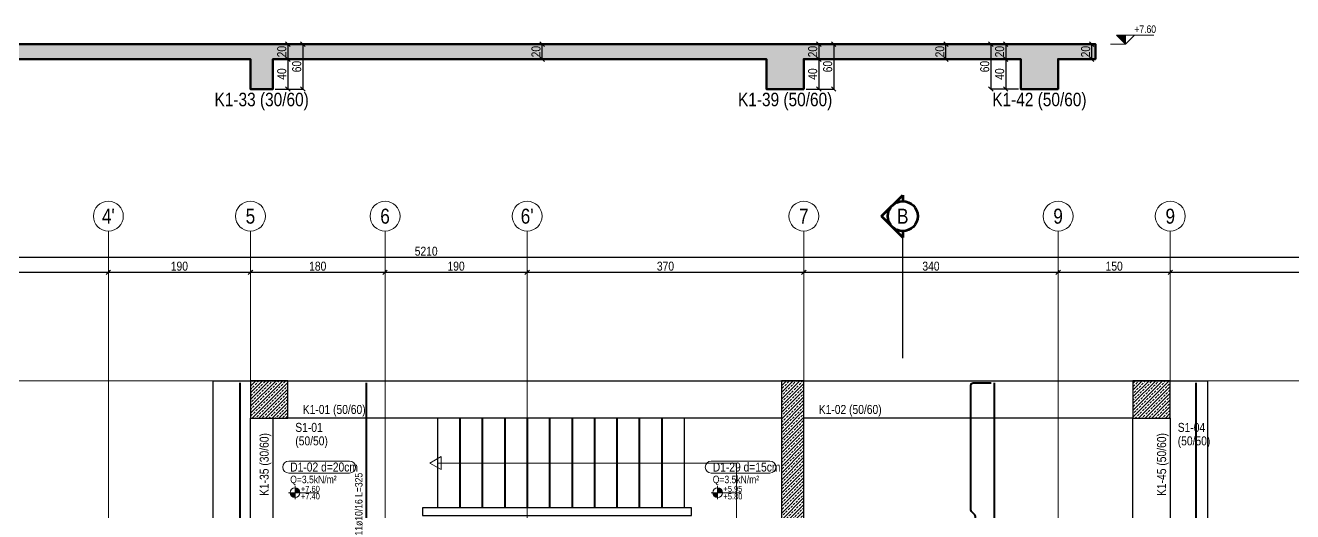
# Model space of a CAD drawing. Header units: millimetres. Extents: x 3025 to 8958, y 626 to 3949.
# Drawn here: x 5569 to 7264, y 3299 to 3949 of the extents above; entities that cross this region are included whole.
import ezdxf
from ezdxf.enums import TextEntityAlignment as Align

# ---------------------------------------------------------------- set-up
doc = ezdxf.new("R2010")
doc.units = ezdxf.units.MM
doc.linetypes.add('DASHED', pattern=[0.75, 0.5, -0.25])
for name, color, linetype, lineweight in [('AKS BALONU (BEYKENT)', 7, 'Continuous', 20), ('AKS CIZGISI (BEYKENT)', 252, 'DASHED', 20), ('AKS OLCU (BEYKENT)', 200, 'Continuous', 20), ('AKS YAZISI (BEYKENT)', 3, 'Continuous', 20), ('DONATI (BEYKENT)', 4, 'Continuous', 40), ('DONATI YAZISI (BEYKENT)', 3, 'Continuous', 20), ('DOSEME ISMI (BEYKENT)', 9, 'Continuous', 20), ('DOSEME PAFTA (BEYKENT)', 3, 'Continuous', 20), ('DOSEME SINIRI (BEYKENT)', 71, 'Continuous', 30), ('KAT SINIRI (BEYKENT)', 41, 'Continuous', 25), ('KESIT (BEYKENT)', 151, 'Continuous', 25), ('KESIT CIZGISI (BEYKENT)', 3, 'Continuous', 50), ('KESIT ISMI (BEYKENT)', 6, 'Continuous', 20), ('KIRIS (BEYKENT)', 2, 'Continuous', 30), ('KIRIS ISMI (BEYKENT)', 40, 'Continuous', 20), ('KOLON (BEYKENT)', 3, 'Continuous', 30), ('KOLON ISMI (BEYKENT)', 91, 'Continuous', 20), ('KOT CIZGISI (BEYKENT)', 7, 'Continuous', 20), ('KOT YAZI (BEYKENT)', 7, 'Continuous', 20), ('MERDIVEN (BEYKENT)', 5, 'Continuous', 20), ('MERDIVEN YAZI (BEYKENT)', 51, 'Continuous', 20), ('OLCU (BEYKENT)', 14, 'Continuous', 20), ('TARAMA (BEYKENT)', 252, 'Continuous', 20), ('YUK YAZISI (BEYKENT)', 140, 'Continuous', 20)]:
    doc.layers.add(name, color=color, linetype=linetype, lineweight=lineweight)
doc.styles.add('DONATI YAZISI (BEYKENT)', font='')
doc.styles.add('YAZI (BEYKENT)', font='')
doc.styles.get('DONATI YAZISI (BEYKENT)').set_extended_font_data('Bahnschrift Light Condensed')
doc.styles.get('YAZI (BEYKENT)').set_extended_font_data('Bahnschrift Light Condensed')
doc.dimstyles.new('AKS_OLCU', dxfattribs={"dimtxt": 12, "dimasz": 3, "dimexe": 0.18, "dimexo": 3, "dimgap": 2, "dimtad": 1, "dimdec": 0, "dimrnd": 0.5, "dimzin": 12, "dimdsep": 46, "dimtxsty": 'YAZI (BEYKENT)', "dimtsz": 3, "dimcen": 0.09, "dimclrt": 7, "dimadec": 0, "dimazin": 0, "dimtfac": 1, "dimtdec": 4, "dimtix": 1, "dimtmove": 0, "dimatfit": 3, "dimfxl": 1, "dimtolj": 1, "dimtzin": 0, "dimarcsym": 0})
doc.dimstyles.new('PLAN_OLCU', dxfattribs={"dimtxt": 12, "dimasz": 3, "dimexe": 0.18, "dimexo": 3, "dimgap": 2, "dimtad": 1, "dimdec": 0, "dimrnd": 0.5, "dimzin": 12, "dimdsep": 46, "dimtxsty": 'YAZI (BEYKENT)', "dimtsz": 3, "dimcen": 0.09, "dimclrt": 7, "dimadec": 0, "dimazin": 0, "dimtfac": 1, "dimtdec": 4, "dimtix": 1, "dimtmove": 0, "dimatfit": 3, "dimfxl": 1, "dimtolj": 1, "dimtzin": 0, "dimarcsym": 0})
pattern_1 = [(45, (-54321.9005, -11778.6644), (-4.49012806, 4.49012806), []), (45, (-54317.4104, -11778.6644), (-4.49012806, 4.49012806), [3.175, -1.5875])]

# ---------------------------------------------------------------- blocks, each defined once
blk = doc.blocks.new('*D108')
at = {"layer": 'Defpoints', "color": 0, "transparency": 16777216}
for p in [(5899.9, 3924.2), (5899.9, 3904.2), (5919.9, 3904.2)]:
    blk.add_point(p, dxfattribs=at)
at = {"layer": 'OLCU (BEYKENT)', "color": 0, "lineweight": -2, "transparency": 16777216}
for p, q in [((5902.9, 3924.2), (5920.1, 3924.2)), ((5922.9, 3921.2), (5916.9, 3927.2)), ((5919.9, 3924.2), (5919.9, 3904.2)), ((5902.9, 3904.2), (5920.1, 3904.2)), ((5922.9, 3901.2), (5916.9, 3907.2))]:
    blk.add_line(p, q, dxfattribs=at)
at = {"layer": 'OLCU (BEYKENT)', "color": 7, "lineweight": 20, "transparency": 16777216, "insert": (5911.8, 3914.2), "char_height": 12, "attachment_point": 5, "rotation": 90, "style": 'YAZI (BEYKENT)'}
blk.add_mtext('\\A1;20', dxfattribs=at)
blk = doc.blocks.new('*D109')
at = {"layer": 'Defpoints', "color": 0, "transparency": 16777216}
for p in [(5899.9, 3904.2), (5899.9, 3864.2), (5919.9, 3864.2)]:
    blk.add_point(p, dxfattribs=at)
at = {"layer": 'OLCU (BEYKENT)', "color": 0, "lineweight": -2, "transparency": 16777216}
for p, q in [((5902.9, 3904.2), (5920.1, 3904.2)), ((5922.9, 3901.2), (5916.9, 3907.2)), ((5919.9, 3904.2), (5919.9, 3864.2)), ((5902.9, 3864.2), (5920.1, 3864.2)), ((5922.9, 3861.2), (5916.9, 3867.2))]:
    blk.add_line(p, q, dxfattribs=at)
at = {"layer": 'OLCU (BEYKENT)', "color": 7, "lineweight": 20, "transparency": 16777216, "insert": (5911.8, 3884.2), "char_height": 12, "attachment_point": 5, "rotation": 90, "style": 'YAZI (BEYKENT)'}
blk.add_mtext('\\A1;40', dxfattribs=at)
blk = doc.blocks.new('*D110')
at = {"layer": 'Defpoints', "color": 0, "transparency": 16777216}
for p in [(5899.9, 3924.2), (5899.9, 3864.2), (5939.9, 3864.2)]:
    blk.add_point(p, dxfattribs=at)
at = {"layer": 'OLCU (BEYKENT)', "color": 0, "lineweight": -2, "transparency": 16777216}
for p, q in [((5902.9, 3924.2), (5940.1, 3924.2)), ((5942.9, 3921.2), (5936.9, 3927.2)), ((5939.9, 3924.2), (5939.9, 3864.2)), ((5902.9, 3864.2), (5940.1, 3864.2)), ((5942.9, 3861.2), (5936.9, 3867.2))]:
    blk.add_line(p, q, dxfattribs=at)
at = {"layer": 'OLCU (BEYKENT)', "color": 7, "lineweight": 20, "transparency": 16777216, "insert": (5931.8, 3894.2), "char_height": 12, "attachment_point": 5, "rotation": 90, "style": 'YAZI (BEYKENT)'}
blk.add_mtext('\\A1;60', dxfattribs=at)
blk = doc.blocks.new('*D111')
at = {"layer": 'Defpoints', "color": 0, "transparency": 16777216}
for p in [(6609.9, 3924.2), (6609.9, 3904.2), (6629.9, 3904.2)]:
    blk.add_point(p, dxfattribs=at)
at = {"layer": 'OLCU (BEYKENT)', "color": 0, "lineweight": -2, "transparency": 16777216}
for p, q in [((6612.9, 3924.2), (6630.1, 3924.2)), ((6632.9, 3921.2), (6626.9, 3927.2)), ((6629.9, 3924.2), (6629.9, 3904.2)), ((6612.9, 3904.2), (6630.1, 3904.2)), ((6632.9, 3901.2), (6626.9, 3907.2))]:
    blk.add_line(p, q, dxfattribs=at)
at = {"layer": 'OLCU (BEYKENT)', "color": 7, "lineweight": 20, "transparency": 16777216, "insert": (6621.8, 3914.2), "char_height": 12, "attachment_point": 5, "rotation": 90, "style": 'YAZI (BEYKENT)'}
blk.add_mtext('\\A1;20', dxfattribs=at)
blk = doc.blocks.new('*D112')
at = {"layer": 'Defpoints', "color": 0, "transparency": 16777216}
for p in [(6609.9, 3904.2), (6609.9, 3864.2), (6629.9, 3864.2)]:
    blk.add_point(p, dxfattribs=at)
at = {"layer": 'OLCU (BEYKENT)', "color": 0, "lineweight": -2, "transparency": 16777216}
for p, q in [((6612.9, 3904.2), (6630.1, 3904.2)), ((6632.9, 3901.2), (6626.9, 3907.2)), ((6629.9, 3904.2), (6629.9, 3864.2)), ((6612.9, 3864.2), (6630.1, 3864.2)), ((6632.9, 3861.2), (6626.9, 3867.2))]:
    blk.add_line(p, q, dxfattribs=at)
at = {"layer": 'OLCU (BEYKENT)', "color": 7, "lineweight": 20, "transparency": 16777216, "insert": (6621.8, 3884.2), "char_height": 12, "attachment_point": 5, "rotation": 90, "style": 'YAZI (BEYKENT)'}
blk.add_mtext('\\A1;40', dxfattribs=at)
blk = doc.blocks.new('*D113')
at = {"layer": 'Defpoints', "color": 0, "transparency": 16777216}
for p in [(6609.9, 3924.2), (6609.9, 3864.2), (6649.9, 3864.2)]:
    blk.add_point(p, dxfattribs=at)
at = {"layer": 'OLCU (BEYKENT)', "color": 0, "lineweight": -2, "transparency": 16777216}
for p, q in [((6612.9, 3924.2), (6650.1, 3924.2)), ((6652.9, 3921.2), (6646.9, 3927.2)), ((6649.9, 3924.2), (6649.9, 3864.2)), ((6612.9, 3864.2), (6650.1, 3864.2)), ((6652.9, 3861.2), (6646.9, 3867.2))]:
    blk.add_line(p, q, dxfattribs=at)
at = {"layer": 'OLCU (BEYKENT)', "color": 7, "lineweight": 20, "transparency": 16777216, "insert": (6641.8, 3894.2), "char_height": 12, "attachment_point": 5, "rotation": 90, "style": 'YAZI (BEYKENT)'}
blk.add_mtext('\\A1;60', dxfattribs=at)
blk = doc.blocks.new('*D114')
at = {"layer": 'Defpoints', "color": 0, "transparency": 16777216}
for p in [(6899.9, 3924.2), (6879.9, 3904.2), (6899.9, 3904.2)]:
    blk.add_point(p, dxfattribs=at)
at = {"layer": 'OLCU (BEYKENT)', "color": 0, "lineweight": -2, "transparency": 16777216}
for p, q in [((6882.9, 3921.2), (6876.9, 3927.2)), ((6896.9, 3924.2), (6879.7, 3924.2)), ((6879.9, 3924.2), (6879.9, 3904.2)), ((6882.9, 3901.2), (6876.9, 3907.2)), ((6896.9, 3904.2), (6879.7, 3904.2))]:
    blk.add_line(p, q, dxfattribs=at)
at = {"layer": 'OLCU (BEYKENT)', "color": 7, "lineweight": 20, "transparency": 16777216, "insert": (6871.8, 3914.2), "char_height": 12, "attachment_point": 5, "rotation": 90, "style": 'YAZI (BEYKENT)'}
blk.add_mtext('\\A1;20', dxfattribs=at)
blk = doc.blocks.new('*D115')
at = {"layer": 'Defpoints', "color": 0, "transparency": 16777216}
for p in [(6899.9, 3904.2), (6879.9, 3864.2), (6899.9, 3864.2)]:
    blk.add_point(p, dxfattribs=at)
at = {"layer": 'OLCU (BEYKENT)', "color": 0, "lineweight": -2, "transparency": 16777216}
for p, q in [((6882.9, 3901.2), (6876.9, 3907.2)), ((6896.9, 3904.2), (6879.7, 3904.2)), ((6879.9, 3904.2), (6879.9, 3864.2)), ((6882.9, 3861.2), (6876.9, 3867.2)), ((6896.9, 3864.2), (6879.7, 3864.2))]:
    blk.add_line(p, q, dxfattribs=at)
at = {"layer": 'OLCU (BEYKENT)', "color": 7, "lineweight": 20, "transparency": 16777216, "insert": (6871.8, 3884.2), "char_height": 12, "attachment_point": 5, "rotation": 90, "style": 'YAZI (BEYKENT)'}
blk.add_mtext('\\A1;40', dxfattribs=at)
blk = doc.blocks.new('*D116')
at = {"layer": 'Defpoints', "color": 0, "transparency": 16777216}
for p in [(6899.9, 3924.2), (6859.9, 3864.2), (6899.9, 3864.2)]:
    blk.add_point(p, dxfattribs=at)
at = {"layer": 'OLCU (BEYKENT)', "color": 0, "lineweight": -2, "transparency": 16777216}
for p, q in [((6862.9, 3921.2), (6856.9, 3927.2)), ((6896.9, 3924.2), (6859.7, 3924.2)), ((6859.9, 3924.2), (6859.9, 3864.2)), ((6862.9, 3861.2), (6856.9, 3867.2)), ((6896.9, 3864.2), (6859.7, 3864.2))]:
    blk.add_line(p, q, dxfattribs=at)
at = {"layer": 'OLCU (BEYKENT)', "color": 7, "lineweight": 20, "transparency": 16777216, "insert": (6851.8, 3894.2), "char_height": 12, "attachment_point": 5, "rotation": 90, "style": 'YAZI (BEYKENT)'}
blk.add_mtext('\\A1;60', dxfattribs=at)
blk = doc.blocks.new('*D117')
at = {"layer": 'Defpoints', "color": 0, "transparency": 16777216}
for p in [(6974.9, 3924.2), (6994.9, 3924.2), (6974.9, 3904.2)]:
    blk.add_point(p, dxfattribs=at)
at = {"layer": 'OLCU (BEYKENT)', "color": 0, "lineweight": -2, "transparency": 16777216}
for p, q in [((6977.9, 3924.2), (6995.1, 3924.2)), ((6997.9, 3921.2), (6991.9, 3927.2)), ((6994.9, 3904.2), (6994.9, 3924.2)), ((6977.9, 3904.2), (6995.1, 3904.2)), ((6997.9, 3901.2), (6991.9, 3907.2))]:
    blk.add_line(p, q, dxfattribs=at)
at = {"layer": 'OLCU (BEYKENT)', "color": 7, "lineweight": 20, "transparency": 16777216, "insert": (6986.8, 3914.2), "char_height": 12, "attachment_point": 5, "rotation": 90, "style": 'YAZI (BEYKENT)'}
blk.add_mtext('\\A1;20', dxfattribs=at)
blk = doc.blocks.new('*D121')
at = {"layer": 'Defpoints', "color": 0, "transparency": 16777216}
for p in [(6239.9, 3924.2), (6259.9, 3924.2), (6239.9, 3904.2)]:
    blk.add_point(p, dxfattribs=at)
at = {"layer": 'OLCU (BEYKENT)', "color": 0, "lineweight": -2, "transparency": 16777216}
for p, q in [((6242.9, 3924.2), (6260.1, 3924.2)), ((6262.9, 3921.2), (6256.9, 3927.2)), ((6259.9, 3904.2), (6259.9, 3924.2)), ((6242.9, 3904.2), (6260.1, 3904.2)), ((6262.9, 3901.2), (6256.9, 3907.2))]:
    blk.add_line(p, q, dxfattribs=at)
at = {"layer": 'OLCU (BEYKENT)', "color": 7, "lineweight": 20, "transparency": 16777216, "insert": (6251.8, 3914.2), "char_height": 12, "attachment_point": 5, "rotation": 90, "style": 'YAZI (BEYKENT)'}
blk.add_mtext('\\A1;20', dxfattribs=at)
blk = doc.blocks.new('*D122')
at = {"layer": 'Defpoints', "color": 0, "transparency": 16777216}
for p in [(6779.9, 3924.2), (6799.9, 3924.2), (6779.9, 3904.2)]:
    blk.add_point(p, dxfattribs=at)
at = {"layer": 'OLCU (BEYKENT)', "color": 0, "lineweight": -2, "transparency": 16777216}
for p, q in [((6782.9, 3924.2), (6800.1, 3924.2)), ((6802.9, 3921.2), (6796.9, 3927.2)), ((6799.9, 3904.2), (6799.9, 3924.2)), ((6782.9, 3904.2), (6800.1, 3904.2)), ((6802.9, 3901.2), (6796.9, 3907.2))]:
    blk.add_line(p, q, dxfattribs=at)
at = {"layer": 'OLCU (BEYKENT)', "color": 7, "lineweight": 20, "transparency": 16777216, "insert": (6791.8, 3914.2), "char_height": 12, "attachment_point": 5, "rotation": 90, "style": 'YAZI (BEYKENT)'}
blk.add_mtext('\\A1;20', dxfattribs=at)
blk = doc.blocks.new('*D142')
at = {"layer": 'AKS OLCU (BEYKENT)', "color": 0, "lineweight": -2, "transparency": 16777216}
for p, q in [((3496.9, 3636.2), (3502.9, 3642.2)), ((3499.9, 3642.2), (3499.9, 3639.3)), ((3499.9, 3639.2), (8709.9, 3639.2)), ((8706.9, 3636.2), (8712.9, 3642.2)), ((8709.9, 3642.2), (8709.9, 3639.3))]:
    blk.add_line(p, q, dxfattribs=at)
at = {"layer": 'Defpoints', "color": 0, "transparency": 16777216}
for p in [(3499.9, 3639.2), (8709.9, 3639.2), (8709.9, 3639.2)]:
    blk.add_point(p, dxfattribs=at)
at = {"layer": 'AKS OLCU (BEYKENT)', "color": 7, "transparency": 16777216, "insert": (6104.9, 3647.3), "char_height": 12, "attachment_point": 5, "style": 'YAZI (BEYKENT)'}
blk.add_mtext('\\A1;5210', dxfattribs=at)
blk = doc.blocks.new('*D146')
at = {"layer": 'AKS OLCU (BEYKENT)', "color": 0, "lineweight": -2, "transparency": 16777216}
for p, q in [((5021.9, 3616.2), (5027.9, 3622.2)), ((5024.9, 3622.2), (5024.9, 3619.3)), ((5024.9, 3619.2), (5679.9, 3619.2)), ((5676.9, 3616.2), (5682.9, 3622.2)), ((5679.9, 3622.2), (5679.9, 3619.3))]:
    blk.add_line(p, q, dxfattribs=at)
at = {"layer": 'Defpoints', "color": 0, "transparency": 16777216}
for p in [(5024.9, 3619.2), (5679.9, 3619.2), (5679.9, 3619.2)]:
    blk.add_point(p, dxfattribs=at)
at = {"layer": 'AKS OLCU (BEYKENT)', "color": 7, "transparency": 16777216, "insert": (5352.4, 3627.2), "char_height": 12, "attachment_point": 5, "style": 'YAZI (BEYKENT)'}
blk.add_mtext('\\A1;655', dxfattribs=at)
blk = doc.blocks.new('*D147')
at = {"layer": 'AKS OLCU (BEYKENT)', "color": 0, "lineweight": -2, "transparency": 16777216}
for p, q in [((5676.9, 3616.2), (5682.9, 3622.2)), ((5679.9, 3622.2), (5679.9, 3619.3)), ((5679.9, 3619.2), (5869.9, 3619.2)), ((5866.9, 3616.2), (5872.9, 3622.2)), ((5869.9, 3622.2), (5869.9, 3619.3))]:
    blk.add_line(p, q, dxfattribs=at)
at = {"layer": 'Defpoints', "color": 0, "transparency": 16777216}
for p in [(5679.9, 3619.2), (5869.9, 3619.2), (5869.9, 3619.2)]:
    blk.add_point(p, dxfattribs=at)
at = {"layer": 'AKS OLCU (BEYKENT)', "color": 7, "transparency": 16777216, "insert": (5774.9, 3627.3), "char_height": 12, "attachment_point": 5, "style": 'YAZI (BEYKENT)'}
blk.add_mtext('\\A1;190', dxfattribs=at)
blk = doc.blocks.new('*D148')
at = {"layer": 'AKS OLCU (BEYKENT)', "color": 0, "lineweight": -2, "transparency": 16777216}
for p, q in [((5866.9, 3616.2), (5872.9, 3622.2)), ((5869.9, 3622.2), (5869.9, 3619.3)), ((5869.9, 3619.2), (6049.9, 3619.2)), ((6046.9, 3616.2), (6052.9, 3622.2)), ((6049.9, 3622.2), (6049.9, 3619.3))]:
    blk.add_line(p, q, dxfattribs=at)
at = {"layer": 'Defpoints', "color": 0, "transparency": 16777216}
for p in [(5869.9, 3619.2), (6049.9, 3619.2), (6049.9, 3619.2)]:
    blk.add_point(p, dxfattribs=at)
at = {"layer": 'AKS OLCU (BEYKENT)', "color": 7, "transparency": 16777216, "insert": (5959.9, 3627.3), "char_height": 12, "attachment_point": 5, "style": 'YAZI (BEYKENT)'}
blk.add_mtext('\\A1;180', dxfattribs=at)
blk = doc.blocks.new('*D149')
at = {"layer": 'AKS OLCU (BEYKENT)', "color": 0, "lineweight": -2, "transparency": 16777216}
for p, q in [((6046.9, 3616.2), (6052.9, 3622.2)), ((6049.9, 3622.2), (6049.9, 3619.3)), ((6049.9, 3619.2), (6239.9, 3619.2)), ((6236.9, 3616.2), (6242.9, 3622.2)), ((6239.9, 3622.2), (6239.9, 3619.3))]:
    blk.add_line(p, q, dxfattribs=at)
at = {"layer": 'Defpoints', "color": 0, "transparency": 16777216}
for p in [(6049.9, 3619.2), (6239.9, 3619.2), (6239.9, 3619.2)]:
    blk.add_point(p, dxfattribs=at)
at = {"layer": 'AKS OLCU (BEYKENT)', "color": 7, "transparency": 16777216, "insert": (6144.9, 3627.3), "char_height": 12, "attachment_point": 5, "style": 'YAZI (BEYKENT)'}
blk.add_mtext('\\A1;190', dxfattribs=at)
blk = doc.blocks.new('*D150')
at = {"layer": 'AKS OLCU (BEYKENT)', "color": 0, "lineweight": -2, "transparency": 16777216}
for p, q in [((6236.9, 3616.2), (6242.9, 3622.2)), ((6239.9, 3622.2), (6239.9, 3619.3)), ((6239.9, 3619.2), (6609.9, 3619.2)), ((6606.9, 3616.2), (6612.9, 3622.2)), ((6609.9, 3622.2), (6609.9, 3619.3))]:
    blk.add_line(p, q, dxfattribs=at)
at = {"layer": 'Defpoints', "color": 0, "transparency": 16777216}
for p in [(6239.9, 3619.2), (6609.9, 3619.2), (6609.9, 3619.2)]:
    blk.add_point(p, dxfattribs=at)
at = {"layer": 'AKS OLCU (BEYKENT)', "color": 7, "transparency": 16777216, "insert": (6424.9, 3627.3), "char_height": 12, "attachment_point": 5, "style": 'YAZI (BEYKENT)'}
blk.add_mtext('\\A1;370', dxfattribs=at)
blk = doc.blocks.new('*D151')
at = {"layer": 'AKS OLCU (BEYKENT)', "color": 0, "lineweight": -2, "transparency": 16777216}
for p, q in [((6606.9, 3616.2), (6612.9, 3622.2)), ((6609.9, 3622.2), (6609.9, 3619.3)), ((6609.9, 3619.2), (6949.9, 3619.2)), ((6946.9, 3616.2), (6952.9, 3622.2)), ((6949.9, 3622.2), (6949.9, 3619.3))]:
    blk.add_line(p, q, dxfattribs=at)
at = {"layer": 'Defpoints', "color": 0, "transparency": 16777216}
for p in [(6609.9, 3619.2), (6949.9, 3619.2), (6949.9, 3619.2)]:
    blk.add_point(p, dxfattribs=at)
at = {"layer": 'AKS OLCU (BEYKENT)', "color": 7, "transparency": 16777216, "insert": (6779.9, 3627.3), "char_height": 12, "attachment_point": 5, "style": 'YAZI (BEYKENT)'}
blk.add_mtext('\\A1;340', dxfattribs=at)
blk = doc.blocks.new('*D152')
at = {"layer": 'AKS OLCU (BEYKENT)', "color": 0, "lineweight": -2, "transparency": 16777216}
for p, q in [((6946.9, 3616.2), (6952.9, 3622.2)), ((6949.9, 3622.2), (6949.9, 3619.3)), ((6949.9, 3619.2), (7099.9, 3619.2)), ((7096.9, 3616.2), (7102.9, 3622.2)), ((7099.9, 3622.2), (7099.9, 3619.3))]:
    blk.add_line(p, q, dxfattribs=at)
at = {"layer": 'Defpoints', "color": 0, "transparency": 16777216}
for p in [(6949.9, 3619.2), (7099.9, 3619.2), (7099.9, 3619.2)]:
    blk.add_point(p, dxfattribs=at)
at = {"layer": 'AKS OLCU (BEYKENT)', "color": 7, "transparency": 16777216, "insert": (7024.9, 3627.3), "char_height": 12, "attachment_point": 5, "style": 'YAZI (BEYKENT)'}
blk.add_mtext('\\A1;150', dxfattribs=at)
blk = doc.blocks.new('*D153')
at = {"layer": 'AKS OLCU (BEYKENT)', "color": 0, "lineweight": -2, "transparency": 16777216}
for p, q in [((7096.9, 3616.2), (7102.9, 3622.2)), ((7099.9, 3622.2), (7099.9, 3619.3)), ((7099.9, 3619.2), (7574.9, 3619.2)), ((7571.9, 3616.2), (7577.9, 3622.2)), ((7574.9, 3622.2), (7574.9, 3619.3))]:
    blk.add_line(p, q, dxfattribs=at)
at = {"layer": 'Defpoints', "color": 0, "transparency": 16777216}
for p in [(7099.9, 3619.2), (7574.9, 3619.2), (7574.9, 3619.2)]:
    blk.add_point(p, dxfattribs=at)
at = {"layer": 'AKS OLCU (BEYKENT)', "color": 7, "transparency": 16777216, "insert": (7337.4, 3627.2), "char_height": 12, "attachment_point": 5, "style": 'YAZI (BEYKENT)'}
blk.add_mtext('\\A1;475', dxfattribs=at)

msp = doc.modelspace()

# ---------------------------------------------------------------- hatches: boundary and pattern name
at = {"layer": 'KOT CIZGISI (BEYKENT)'}
msp.add_hatch(color=250, dxfattribs=at).paths.add_polyline_path([(7039.9, 3924.2), (7027.9, 3936.2), (7039.9, 3936.2)])
at = {"layer": 'KOT CIZGISI (BEYKENT)', "true_color": 0x000000}
h = msp.add_hatch(color=18, dxfattribs=at)
h.dxf.hatch_style = 1
h.paths.add_polyline_path([(5929.6, 3324.5), (5923.1, 3324.5, 0.414214), (5929.6, 3318)])
h = msp.add_hatch(color=18, dxfattribs=at)
h.dxf.hatch_style = 1
h.paths.add_polyline_path([(5929.6, 3331), (5929.6, 3324.5), (5936.2, 3324.5, 0.414214)])
h = msp.add_hatch(color=18, dxfattribs=at)
h.dxf.hatch_style = 1
h.paths.add_polyline_path([(6494.6, 3324.5), (6488.1, 3324.5, 0.414214), (6494.6, 3318)])
h = msp.add_hatch(color=18, dxfattribs=at)
h.dxf.hatch_style = 1
h.paths.add_polyline_path([(6494.6, 3331), (6494.6, 3324.5), (6501.2, 3324.5, 0.414214)])
at = {"layer": 'TARAMA (BEYKENT)'}
h = msp.add_hatch(dxfattribs=at)
h.set_pattern_fill('ANSI33', color=256, style=0)
h.set_pattern_definition(pattern_1)
h.paths.add_polyline_path([(3499.9, 3924.2), (6999.9, 3924.2), (6999.9, 3904.2), (6949.9, 3904.2), (6949.9, 3864.2), (6899.9, 3864.2), (6899.9, 3904.2), (6609.9, 3904.2), (6609.9, 3864.2), (6559.9, 3864.2), (6559.9, 3904.2), (5899.9, 3904.2), (5899.9, 3864.2), (5869.9, 3864.2), (5869.9, 3904.2), (5049.9, 3904.2), (5049.9, 3864.2), (4999.9, 3864.2), (4999.9, 3904.2), (4399.9, 3904.2), (4399.9, 3864.2), (4349.9, 3864.2), (4349.9, 3904.2), (3549.9, 3904.2), (3549.9, 3864.2), (3499.9, 3864.2)], flags=16)
h = msp.add_hatch(dxfattribs=at)
h.set_pattern_fill('ANSI33', color=256, style=0)
h.set_pattern_definition(pattern_1)
h.paths.add_polyline_path([(5869.9, 3424.2), (5919.9, 3424.2), (5919.9, 3474.2), (5869.9, 3474.2)], flags=16)
h = msp.add_hatch(dxfattribs=at)
h.set_pattern_fill('ANSI33', color=256, style=0)
h.set_pattern_definition(pattern_1)
h.paths.add_polyline_path([(6579.9, 3144.2), (6609.9, 3144.2), (6609.9, 3474.2), (6579.9, 3474.2)], flags=16)
h = msp.add_hatch(dxfattribs=at)
h.set_pattern_fill('ANSI33', color=256, style=0)
h.set_pattern_definition(pattern_1)
h.paths.add_polyline_path([(7049.9, 3424.2), (7099.9, 3424.2), (7099.9, 3474.2), (7049.9, 3474.2)], flags=16)

# ---------------------------------------------------------------- linework, layer by layer
at = {"layer": 'AKS BALONU (BEYKENT)'}
for centre in [(5679.9, 3694.2), (5869.9, 3694.2), (6049.9, 3694.2), (6239.9, 3694.2), (6609.9, 3694.2), (6949.9, 3694.2), (7099.9, 3694.2)]:
    msp.add_circle(centre, 20, dxfattribs=at)
at = {"layer": 'AKS CIZGISI (BEYKENT)'}
for p, q in [((5679.9, 674.2), (5679.9, 3674.2)), ((5869.9, 674.2), (5869.9, 3674.2)), ((6049.9, 674.2), (6049.9, 3674.2)), ((6239.9, 674.2), (6239.9, 3674.2)), ((6609.9, 674.2), (6609.9, 3674.2)), ((6949.9, 674.2), (6949.9, 3674.2)), ((7099.9, 674.2), (7099.9, 3674.2)), ((3299.9, 3474.2), (8909.9, 3474.2))]:
    msp.add_line(p, q, dxfattribs=at)
at = {"layer": 'DONATI (BEYKENT)'}
for points in [[(5855.7, 3471.2), (5855.7, 2902.2)], [(6024.7, 3471.2), (6024.7, 3147.2)], [(6864.4, 3471.2), (6864.4, 2777.2)], [(7134.3, 3471.2), (7134.3, 2727.2)]]:
    msp.add_lwpolyline(points, dxfattribs=at)
msp.add_lwpolyline([(6833.4, 2652.4), (6833.4, 2926.9, -0.198912), (6834.3, 2929), (6838.6, 2933.3, 0.198912), (6839.4, 2935.4), (6839.4, 3292.9, 0.198912), (6838.6, 3295), (6834.3, 3299.3, -0.198912), (6833.4, 3301.4), (6833.4, 3468.2, -0.414214), (6836.4, 3471.2), (6860.6, 3471.2)], format="xyb", dxfattribs=at)
at = {"layer": 'DOSEME PAFTA (BEYKENT)'}
for points in [[(5921.1, 3366.7), (6002.4, 3366.7, -1), (6002.4, 3350.7), (5921.1, 3350.7, -1)], [(6486.1, 3366.7), (6564.6, 3366.7, -1), (6564.6, 3350.7), (6486.1, 3350.7, -1)]]:
    msp.add_lwpolyline(points, format="xyb", close=True, dxfattribs=at)
at = {"layer": 'DOSEME SINIRI (BEYKENT)'}
msp.add_lwpolyline([(5819.9, 874.2), (5819.9, 1349.2), (3499.9, 1349.2), (3499.9, 2999.2), (5819.9, 2999.2), (5819.9, 3474.2), (7149.9, 3474.2), (7149.9, 2724.2), (6999.9, 2724.2), (6999.9, 1624.2), (7149.9, 1624.2), (7149.9, 874.2)], close=True, dxfattribs=at)
at = {"layer": 'KAT SINIRI (BEYKENT)'}
for p, q in [((6119.9, 3424.2), (6119.9, 3304.2)), ((6449.9, 3424.2), (6449.9, 3304.2))]:
    msp.add_line(p, q, dxfattribs=at)
msp.add_lwpolyline([(6459.9, 3304.2), (6099.9, 3304.2), (6099.9, 3294.2), (6459.9, 3294.2)], close=True, dxfattribs=at)
at = {"layer": 'KESIT (BEYKENT)', "lineweight": 60}
for points in [[(6713.9, 3694.2), (6742.2, 3722.5)], [(6742.2, 3722.5), (6742.2, 3714.2)], [(6742.2, 3665.9), (6713.9, 3694.2)], [(6742.2, 3674.2), (6742.2, 3665.9)]]:
    msp.add_lwpolyline(points, dxfattribs=at)
at = {"layer": 'KESIT (BEYKENT)', "linetype": 'DASHED'}
msp.add_lwpolyline([(6742.2, 3504.2), (6742.2, 3674.2)], dxfattribs=at)
at = {"layer": 'KESIT (BEYKENT)', "lineweight": 60}
msp.add_circle((6742.2, 3694.2), 20, dxfattribs=at)
at = {"layer": 'KESIT CIZGISI (BEYKENT)'}
msp.add_lwpolyline([(3499.9, 3924.2), (6999.9, 3924.2), (6999.9, 3904.2), (6949.9, 3904.2), (6949.9, 3864.2), (6899.9, 3864.2), (6899.9, 3904.2), (6609.9, 3904.2), (6609.9, 3864.2), (6559.9, 3864.2), (6559.9, 3904.2), (5899.9, 3904.2), (5899.9, 3864.2), (5869.9, 3864.2), (5869.9, 3904.2), (5049.9, 3904.2)], dxfattribs=at)
at = {"layer": 'KIRIS (BEYKENT)'}
for p, q in [((5919.9, 3474.2), (6579.9, 3474.2)), ((6609.9, 3474.2), (7049.9, 3474.2)), ((5869.9, 2954.2), (5869.9, 3424.2)), ((5899.9, 3424.2), (5899.9, 3174.2)), ((6579.9, 3424.2), (5919.9, 3424.2)), ((7049.9, 3424.2), (6609.9, 3424.2)), ((7049.9, 2804.2), (7049.9, 3424.2)), ((7099.9, 3424.2), (7099.9, 2804.2))]:
    msp.add_line(p, q, dxfattribs=at)
at = {"layer": 'KOLON (BEYKENT)'}
for points in [[(5869.9, 3424.2), (5919.9, 3424.2), (5919.9, 3474.2), (5869.9, 3474.2)], [(6579.9, 3144.2), (6609.9, 3144.2), (6609.9, 3474.2), (6579.9, 3474.2)], [(7049.9, 3424.2), (7099.9, 3424.2), (7099.9, 3474.2), (7049.9, 3474.2)]]:
    msp.add_lwpolyline(points, close=True, dxfattribs=at)
at = {"layer": 'KOT CIZGISI (BEYKENT)'}
for p, q in [((7027.9, 3936.2), (7051.9, 3936.2)), ((7039.9, 3924.2), (7051.9, 3936.2)), ((7051.9, 3936.2), (7039.9, 3936.2)), ((7051.9, 3936.2), (7077.9, 3936.2)), ((7019.9, 3924.2), (7039.9, 3924.2)), ((5920.9, 3324.5), (5960.9, 3324.5)), ((5929.6, 3333.2), (5929.6, 3315.8)), ((6485.9, 3324.5), (6525.9, 3324.5)), ((6494.6, 3333.2), (6494.6, 3315.8))]:
    msp.add_line(p, q, dxfattribs=at)
msp.add_lwpolyline([(7039.9, 3924.2), (7027.9, 3936.2), (7039.9, 3936.2)], close=True, dxfattribs=at)
for centre in [(5929.6, 3324.5), (6494.6, 3324.5)]:
    msp.add_circle(centre, 6.52, dxfattribs=at)
at = {"layer": 'MERDIVEN (BEYKENT)', "lineweight": 40}
for p, q in [((6149.9, 3424.2), (6149.9, 3304.2)), ((6179.9, 3424.2), (6179.9, 3304.2)), ((6209.9, 3424.2), (6209.9, 3304.2)), ((6239.9, 3424.2), (6239.9, 3304.2)), ((6269.9, 3424.2), (6269.9, 3304.2)), ((6299.9, 3424.2), (6299.9, 3304.2)), ((6329.9, 3424.2), (6329.9, 3304.2)), ((6359.9, 3424.2), (6359.9, 3304.2)), ((6389.9, 3424.2), (6389.9, 3304.2)), ((6419.9, 3424.2), (6419.9, 3304.2))]:
    msp.add_line(p, q, dxfattribs=at)
at = {"layer": 'MERDIVEN YAZI (BEYKENT)'}
msp.add_lwpolyline([(6109.9, 3364.2), (6124.9, 3355.5), (6124.9, 3372.8)], close=True, dxfattribs=at)
msp.add_lwpolyline([(6112.2, 3234.2), (6519.9, 3234.2), (6519.9, 3364.2), (6119.9, 3364.2)], dxfattribs=at)

# ---------------------------------------------------------------- texts
at = {"layer": 'AKS YAZISI (BEYKENT)', "style": 'YAZI (BEYKENT)'}
for s, p in [("4'", (5679.9, 3694.2)), ('5', (5869.9, 3694.2)), ('6', (6049.9, 3694.2)), ("6'", (6239.9, 3694.2)), ('7', (6609.9, 3694.2)), ('9', (6949.9, 3694.2)), ('9', (7099.9, 3694.2))]:
    msp.add_text(s, height=20, dxfattribs=at).set_placement(p, align=Align.MIDDLE_CENTER)
at = {"layer": 'DONATI YAZISI (BEYKENT)', "style": 'DONATI YAZISI (BEYKENT)'}
msp.add_text('11ø10/16 L=325', height=10, rotation=90, dxfattribs=at).set_placement((6014.7, 3309.2), align=Align.MIDDLE_CENTER)
at = {"layer": 'DOSEME ISMI (BEYKENT)', "style": 'YAZI (BEYKENT)'}
for s, p in [('D1-02 d=20cm', (5923.1, 3349.2)), ('D1-29 d=15cm', (6488.1, 3349.2))]:
    msp.add_text(s, height=12, dxfattribs=at).set_placement(p, align=Align.BOTTOM_LEFT)
at = {"layer": 'KESIT ISMI (BEYKENT)', "lineweight": 20, "style": 'YAZI (BEYKENT)'}
msp.add_text('B', height=20, dxfattribs=at).set_placement((6742.2, 3694.2), align=Align.MIDDLE_CENTER)
at = {"layer": 'KIRIS ISMI (BEYKENT)', "style": 'YAZI (BEYKENT)'}
for s, p in [('K1-33 (30/60)', (5884.9, 3859.2)), ('K1-39 (50/60)', (6584.9, 3859.2)), ('K1-42 (50/60)', (6924.9, 3859.2))]:
    msp.add_text(s, height=18, dxfattribs=at).set_placement(p, align=Align.TOP_CENTER)
for s, p in [('K1-01 (50/60)', (5939.9, 3426.2)), ('K1-02 (50/60)', (6629.9, 3426.2))]:
    msp.add_text(s, height=12, dxfattribs=at).set_placement(p, align=Align.BOTTOM_LEFT)
for s, p in [('K1-35 (30/60)', (5897.9, 3404.2)), ('K1-45 (50/60)', (7097.9, 3404.2))]:
    msp.add_text(s, height=12, rotation=90, dxfattribs=at).set_placement(p, align=Align.BOTTOM_RIGHT)
at = {"layer": 'KOLON ISMI (BEYKENT)', "style": 'YAZI (BEYKENT)'}
for s, p in [('S1-01', (5929.9, 3402.2)), ('S1-04', (7109.9, 3402.2)), ('(50/50)', (5929.9, 3384.2)), ('(50/50)', (7109.9, 3384.2))]:
    msp.add_text(s, height=12, dxfattribs=at).set_placement(p, align=Align.BOTTOM_LEFT)
at = {"layer": 'KOT YAZI (BEYKENT)', "style": 'YAZI (BEYKENT)'}
for s, height, p in [('+7.60', 10, (7051.9, 3936.2)), ('+7.60', 8, (5937.4, 3323.2)), ('+7.40', 8, (5937.4, 3313.2)), ('+5.95', 8, (6502.4, 3323.2)), ('+5.80', 8, (6502.4, 3313.2))]:
    msp.add_text(s, height=height, dxfattribs=at).set_placement(p, align=Align.BOTTOM_LEFT)
at = {"layer": 'YUK YAZISI (BEYKENT)', "style": 'YAZI (BEYKENT)'}
for p in [(5923.1, 3334.2), (6488.1, 3334.2)]:
    msp.add_text('Q=3.5kN/m²', height=10, dxfattribs=at).set_placement(p, align=Align.BOTTOM_LEFT)

# ---------------------------------------------------------------- dimensions: what is measured, and where the dimension line sits
at = {"layer": 'AKS OLCU (BEYKENT)'}
for p1, p2, picture, middle in [((3499.9, 3639.2), (8709.9, 3639.2), '*D142', (6104.9, 3647.3)), ((5024.9, 3619.2), (5679.9, 3619.2), '*D146', (5352.4, 3627.2)), ((5679.9, 3619.2), (5869.9, 3619.2), '*D147', (5774.9, 3627.3)), ((5869.9, 3619.2), (6049.9, 3619.2), '*D148', (5959.9, 3627.3)), ((6049.9, 3619.2), (6239.9, 3619.2), '*D149', (6144.9, 3627.3)), ((6239.9, 3619.2), (6609.9, 3619.2), '*D150', (6424.9, 3627.3)), ((6609.9, 3619.2), (6949.9, 3619.2), '*D151', (6779.9, 3627.3)), ((6949.9, 3619.2), (7099.9, 3619.2), '*D152', (7024.9, 3627.3)), ((7099.9, 3619.2), (7574.9, 3619.2), '*D153', (7337.4, 3627.2))]:
    dim = msp.add_aligned_dim(p1=p1, p2=p2, distance=0, dimstyle='AKS_OLCU', dxfattribs=at)
    dim.commit()
    dim.dimension.update_dxf_attribs({"geometry": picture, "text_midpoint": middle})
at = {"layer": 'OLCU (BEYKENT)', "lineweight": 20}
for p1, p2, distance, picture, middle in [((5899.9, 3924.2), (5899.9, 3904.2), 20, '*D108', (5911.8, 3914.2)), ((5899.9, 3924.2), (5899.9, 3864.2), 40, '*D110', (5931.8, 3894.2)), ((6239.9, 3904.2), (6239.9, 3924.2), -20, '*D121', (6251.8, 3914.2)), ((6609.9, 3924.2), (6609.9, 3904.2), 20, '*D111', (6621.8, 3914.2)), ((6609.9, 3924.2), (6609.9, 3864.2), 40, '*D113', (6641.8, 3894.2)), ((6779.9, 3904.2), (6779.9, 3924.2), -20, '*D122', (6791.8, 3914.2)), ((6899.9, 3924.2), (6899.9, 3864.2), -40, '*D116', (6851.8, 3894.2)), ((6899.9, 3924.2), (6899.9, 3904.2), -20, '*D114', (6871.8, 3914.2)), ((6974.9, 3904.2), (6974.9, 3924.2), -20, '*D117', (6986.8, 3914.2)), ((5899.9, 3904.2), (5899.9, 3864.2), 20, '*D109', (5911.8, 3884.2)), ((6609.9, 3904.2), (6609.9, 3864.2), 20, '*D112', (6621.8, 3884.2)), ((6899.9, 3904.2), (6899.9, 3864.2), -20, '*D115', (6871.8, 3884.2))]:
    dim = msp.add_aligned_dim(p1=p1, p2=p2, distance=distance, dimstyle='PLAN_OLCU', dxfattribs=at)
    dim.commit()
    dim.dimension.update_dxf_attribs({"geometry": picture, "text_midpoint": middle})

doc.saveas('drawing.dxf')
